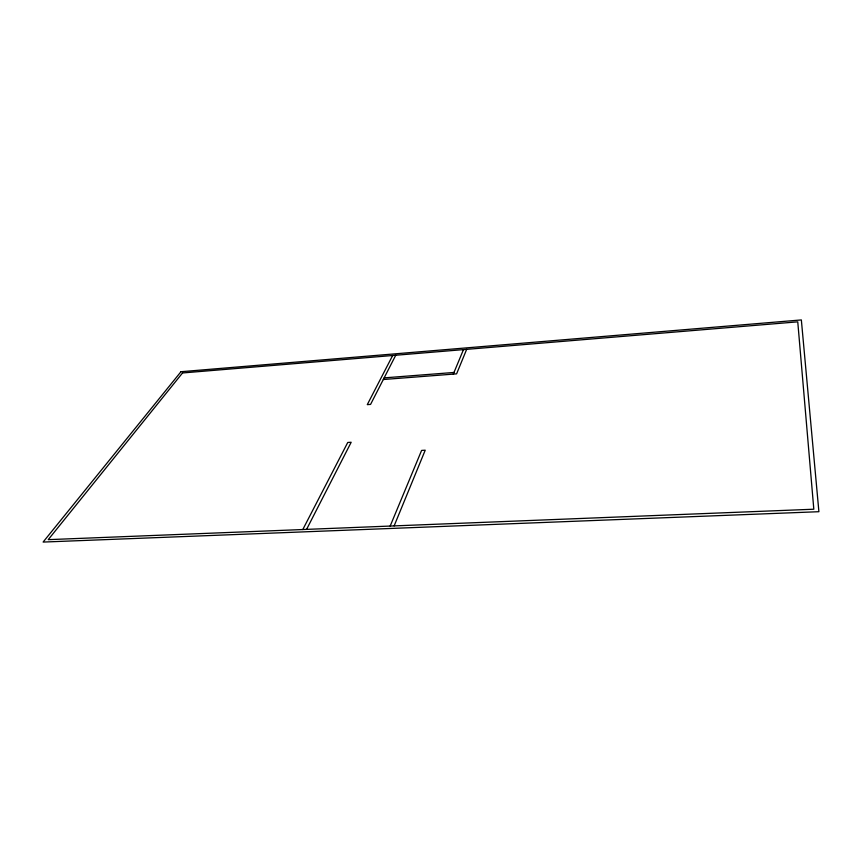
<?xml version="1.0" encoding="UTF-8"?>
<svg xmlns="http://www.w3.org/2000/svg" width="862" height="862" viewBox="0 0 862 862"><rect width="100%" height="100%" fill="white"/><g stroke="black" fill="none" stroke-linecap="round" stroke-linejoin="round"><path stroke-width="1.29" d="M394.128 525.906L425.225 450.201L421.604 450.417L390.174 526.057M466.665 349.358L456.591 373.86L383.31 379.517M453.304 374.108L463.476 349.616M306.57 529.387L351.179 442.26L347.752 442.465L302.799 529.537M395.733 355.252L370.563 404.407L367.287 404.644L392.663 355.5M384.15 377.879L453.994 372.459M182.528 372.966L48.229 539.655L813.814 509.216L797.759 321.838L182.528 372.966M180.977 371.716L43.1 542.069L818.9 511.705L801.348 319.931L180.977 371.716"/></g></svg>
